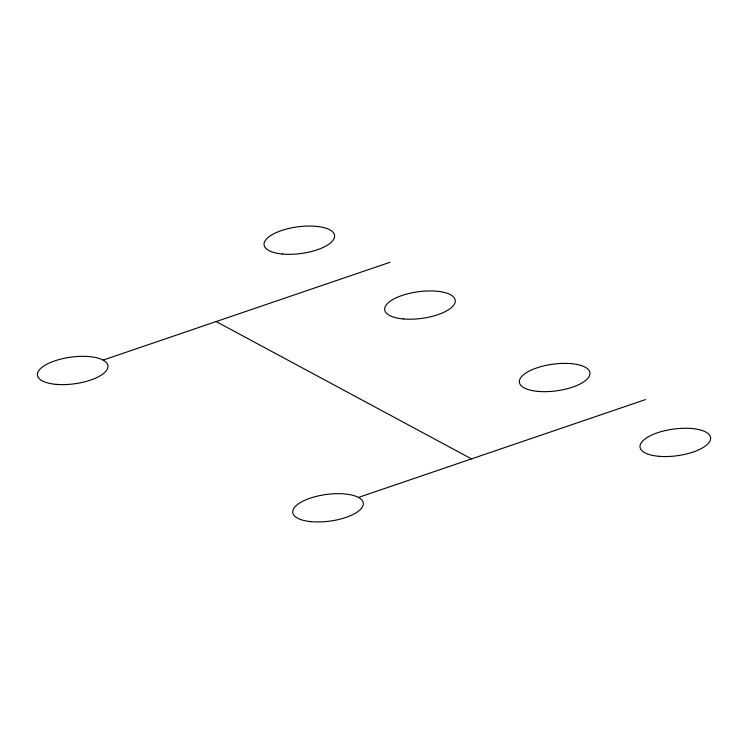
<?xml version="1.0" encoding="UTF-8"?>
<svg xmlns="http://www.w3.org/2000/svg" width="748" height="748" viewBox="0 0 748 748"><rect width="100%" height="100%" fill="white"/><g stroke="black" fill="none" stroke-linecap="round" stroke-linejoin="round"><path stroke-width="1.12" d="M103.112 360.097L390.082 262.258M358.46 497.439L645.43 399.591M216.163 321.556L471.511 458.889M403.284 318.938A35.567 13.436 -7.7 0 0 455.252 300.574A35.567 13.436 -7.7 0 0 401.377 295.712A35.567 13.436 -7.7 0 0 403.284 318.938M282.641 254.049A35.567 13.436 -7.7 0 0 334.608 235.685A35.567 13.436 -7.7 0 0 280.734 230.823A35.567 13.436 -7.7 0 0 282.641 254.049M55.997 384.341A35.567 13.436 -7.7 0 0 107.955 365.978A35.567 13.436 -7.7 0 0 54.09 361.116A35.567 13.436 -7.7 0 0 55.997 384.341M311.336 521.674A35.567 13.436 -7.7 0 0 363.304 503.31A35.567 13.436 -7.7 0 0 309.429 498.449A35.567 13.436 -7.7 0 0 311.336 521.674M537.99 391.391A35.567 13.436 -7.7 0 0 589.948 373.018A35.567 13.436 -7.7 0 0 536.082 368.156A35.567 13.436 -7.7 0 0 537.99 391.391M658.633 456.28A35.567 13.436 -7.7 0 0 710.6 437.907A35.567 13.436 -7.7 0 0 656.725 433.045A35.567 13.436 -7.7 0 0 658.633 456.28"/></g></svg>
